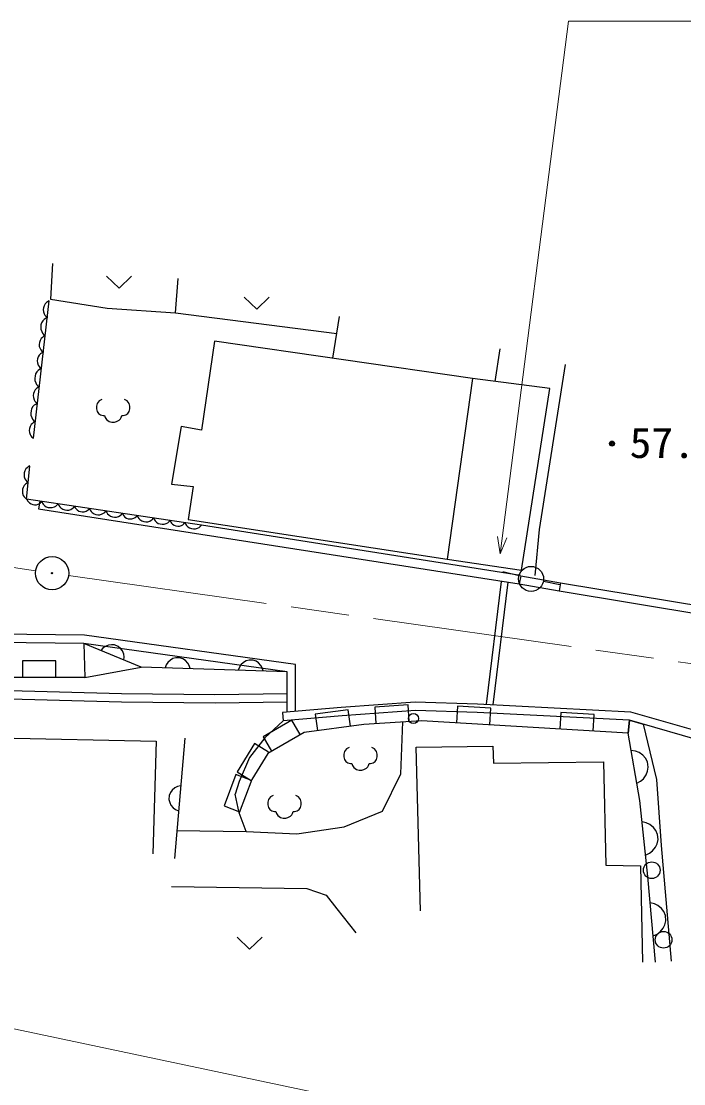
# Model space of a CAD drawing. Units: millimetres, scale not verified. Extents: x 40000 to 680000, y 20000 to 380000.
# Drawn here: x 170040 to 209854, y 247238 to 311075 of the extents above; entities that cross this region are included whole.
import ezdxf
from ezdxf.enums import TextEntityAlignment as Align

# ---------------------------------------------------------------- set-up
doc = ezdxf.new("R2010")
doc.units = ezdxf.units.MM
doc.header["$LTSCALE"] = 1000
doc.linetypes.add('CHAIN', pattern=[18.5, 12, -1.5, 3.5, -1.5])
for name, color, linetype, lineweight in [('M-BGD', 7, 'Continuous', 25), ('M-BMK', 2, 'CHAIN', 13), ('M-BMK-SRVR', 3, 'Continuous', 25), ('M-STR-HTXT', 7, 'Continuous', 13)]:
    doc.layers.add(name, color=color, linetype=linetype, lineweight=lineweight)
doc.styles.add('ＭＳ ゴシック', font='')
doc.styles.get('ＭＳ ゴシック').set_extended_font_data('MS Gothic')

msp = doc.modelspace()

# ---------------------------------------------------------------- linework, layer by layer
at = {"layer": 'M-BGD'}
for p, q in [((171915, 296514), (171807, 294384)), ((175173, 295754), (175923, 295034)), ((175923, 295034), (176673, 295754)), ((179316, 293553), (179461, 295611)), ((171807, 294384), (175201, 293842)), ((183440, 294491), (184190, 293771)), ((184190, 293771), (184940, 294491)), ((170770, 286024), (171724, 294271)), ((171376, 293866), (171362, 293747)), ((171362, 293747), (171368, 293626)), ((171409, 293983), (171376, 293866)), ((171483, 294096), (171409, 293983)), ((171551, 294168), (171483, 294096)), ((171618, 294221), (171551, 294168)), ((171724, 294269), (171618, 294221)), ((175201, 293842), (179316, 293553)), ((171343, 293085), (171263, 292961)), ((171419, 293165), (171343, 293085)), ((171368, 293626), (171414, 293499)), ((171414, 293499), (171464, 293413)), ((171492, 293223), (171419, 293165)), ((171464, 293413), (171517, 293347)), ((171609, 293276), (171492, 293223)), ((171517, 293347), (171609, 293276)), ((179316, 293553), (189006, 292305)), ((188768, 290830), (189172, 293337)), ((171226, 292833), (171211, 292702)), ((171211, 292702), (171217, 292568)), ((171217, 292568), (171268, 292429)), ((171263, 292961), (171226, 292833)), ((171268, 292429), (171323, 292334)), ((171134, 291780), (171120, 291661)), ((171168, 291897), (171134, 291780)), ((171241, 292009), (171168, 291897)), ((171310, 292082), (171241, 292009)), ((171376, 292135), (171310, 292082)), ((171323, 292334), (171381, 292261)), ((171483, 292183), (171376, 292135)), ((171381, 292261), (171483, 292183)), ((181663, 291856), (180869, 286513)), ((197151, 289618), (181663, 291856)), ((171120, 291661), (171126, 291540)), ((171126, 291540), (171172, 291413)), ((171172, 291413), (171223, 291327)), ((171262, 291141), (171195, 291089)), ((171223, 291327), (171275, 291261)), ((171368, 291189), (171262, 291141)), ((171275, 291261), (171368, 291189)), ((198528, 289437), (198812, 291387)), ((171019, 290787), (171005, 290668)), ((171005, 290668), (171011, 290546)), ((171011, 290546), (171057, 290420)), ((171053, 290904), (171019, 290787)), ((171126, 291016), (171053, 290904)), ((171195, 291089), (171126, 291016)), ((170906, 289882), (170869, 289753)), ((170987, 290005), (170906, 289882)), ((171063, 290085), (170987, 290005)), ((171057, 290420), (171108, 290334)), ((171136, 290143), (171063, 290085)), ((171108, 290334), (171160, 290267)), ((171253, 290196), (171136, 290143)), ((171160, 290267), (171253, 290196)), ((202734, 290452), (201173, 280535)), ((170869, 289753), (170854, 289622)), ((170854, 289622), (170861, 289488)), ((170861, 289488), (170911, 289350)), ((170911, 289350), (170967, 289255)), ((170967, 289255), (171025, 289182)), ((171025, 289182), (171126, 289103)), ((197151, 289618), (195635, 278751)), ((201808, 289004), (197151, 289618)), ((170778, 288701), (170764, 288582)), ((170764, 288582), (170770, 288460)), ((170811, 288818), (170778, 288701)), ((170885, 288930), (170811, 288818)), ((170954, 289003), (170885, 288930)), ((171020, 289055), (170954, 289003)), ((171126, 289103), (171020, 289055)), ((200112, 278101), (201808, 289004)), ((170746, 287919), (170665, 287796)), ((170821, 287999), (170746, 287919)), ((170770, 288460), (170816, 288334)), ((170816, 288334), (170866, 288248)), ((170894, 288057), (170821, 287999)), ((170866, 288248), (170919, 288181)), ((171011, 288110), (170894, 288057)), ((170919, 288181), (171011, 288110)), ((174602, 288101), (174562, 287941)), ((174562, 287941), (174562, 287781)), ((174722, 288261), (174602, 288101)), ((174882, 288341), (174722, 288261)), ((176402, 288261), (176242, 288341)), ((176522, 288101), (176402, 288261)), ((176562, 287941), (176522, 288101)), ((176562, 287781), (176562, 287941)), ((170628, 287667), (170613, 287536)), ((170613, 287536), (170619, 287402)), ((170619, 287402), (170670, 287264)), ((170665, 287796), (170628, 287667)), ((174562, 287781), (174602, 287621)), ((174602, 287621), (174682, 287501)), ((174682, 287501), (174802, 287421)), ((174802, 287421), (174962, 287381)), ((174962, 287381), (175042, 287381)), ((175042, 287381), (175082, 287261)), ((176042, 287261), (176082, 287381)), ((176082, 287381), (176162, 287381)), ((176162, 287381), (176322, 287421)), ((176322, 287421), (176442, 287501)), ((176442, 287501), (176522, 287621)), ((176522, 287621), (176562, 287781)), ((170570, 286732), (170536, 286615)), ((170643, 286844), (170570, 286732)), ((170712, 286916), (170643, 286844)), ((170670, 287264), (170725, 287169)), ((170779, 286969), (170712, 286916)), ((170725, 287169), (170783, 287096)), ((170885, 287017), (170779, 286969)), ((170783, 287096), (170885, 287017)), ((175082, 287261), (175162, 287141)), ((175162, 287141), (175322, 287021)), ((175322, 287021), (175482, 286981)), ((175482, 286981), (175642, 286981)), ((175642, 286981), (175762, 287021)), ((175762, 287021), (175922, 287101)), ((175922, 287101), (176002, 287181)), ((176002, 287181), (176042, 287261)), ((179641, 286730), (179064, 283264)), ((180869, 286513), (179641, 286730)), ((170536, 286615), (170522, 286495)), ((170522, 286495), (170529, 286374)), ((170529, 286374), (170574, 286248)), ((170574, 286248), (170625, 286162)), ((170625, 286162), (170677, 286095)), ((170677, 286095), (170770, 286024)), ((170326, 284178), (170254, 284065)), ((170394, 284252), (170326, 284178)), ((170362, 282365), (170564, 284342)), ((170459, 284305), (170394, 284252)), ((170565, 284355), (170459, 284305)), ((170222, 283948), (170210, 283828)), ((170210, 283828), (170217, 283707)), ((170217, 283707), (170265, 283582)), ((170254, 284065), (170222, 283948)), ((170265, 283582), (170316, 283496)), ((170316, 283496), (170370, 283430)), ((170120, 282953), (170108, 282834)), ((170108, 282834), (170116, 282712)), ((170152, 283070), (170120, 282953)), ((170224, 283184), (170152, 283070)), ((170292, 283257), (170224, 283184)), ((170358, 283311), (170292, 283257)), ((170463, 283360), (170358, 283311)), ((170370, 283430), (170463, 283360)), ((179064, 283264), (180363, 283119)), ((180363, 283119), (180069, 281135)), ((170116, 282712), (170163, 282587)), ((170163, 282587), (170215, 282501)), ((170215, 282501), (170269, 282435)), ((170269, 282435), (170362, 282365)), ((180866, 280807), (170362, 282365)), ((170381, 282363), (170421, 282266)), ((170421, 282266), (170467, 282204)), ((170467, 282204), (170530, 282140)), ((171157, 282247), (171085, 281784)), ((171205, 282149), (171271, 282230)), ((171271, 282230), (171316, 282123)), ((170530, 282140), (170629, 282071)), ((170629, 282071), (170733, 282037)), ((170733, 282037), (170840, 282021)), ((170840, 282021), (170950, 282023)), ((170950, 282023), (171064, 282061)), ((171064, 282061), (171143, 282104)), ((171085, 281784), (199967, 277271)), ((171143, 282104), (171205, 282149)), ((171316, 282123), (171367, 282055)), ((171367, 282055), (171437, 281984)), ((171437, 281984), (171547, 281907)), ((171547, 281907), (171663, 281869)), ((171663, 281869), (171781, 281852)), ((171781, 281852), (171903, 281854)), ((171903, 281854), (172030, 281895)), ((172030, 281895), (172118, 281943)), ((172118, 281943), (172187, 281994)), ((172187, 281994), (172261, 282084)), ((172261, 282084), (172305, 281976)), ((172305, 281976), (172356, 281908)), ((172356, 281908), (172426, 281837)), ((172426, 281837), (172536, 281760)), ((172536, 281760), (172652, 281722)), ((172652, 281722), (172771, 281705)), ((172771, 281705), (172892, 281707)), ((172892, 281707), (173020, 281749)), ((173020, 281749), (173108, 281796)), ((173108, 281796), (173176, 281847)), ((173176, 281847), (173250, 281937)), ((173250, 281937), (173290, 281840)), ((173290, 281840), (173335, 281779)), ((173335, 281779), (173399, 281715)), ((173399, 281715), (173498, 281646)), ((173498, 281646), (173602, 281612)), ((173602, 281612), (173709, 281596)), ((173709, 281596), (173818, 281598)), ((173818, 281598), (173933, 281636)), ((173933, 281636), (174012, 281678)), ((174012, 281678), (174073, 281724)), ((174073, 281724), (174140, 281805)), ((174140, 281805), (174185, 281697)), ((174185, 281697), (174235, 281629)), ((174235, 281629), (174306, 281558)), ((174306, 281558), (174415, 281481)), ((174987, 281518), (175055, 281568)), ((175055, 281568), (175129, 281658)), ((175129, 281658), (175174, 281551)), ((175174, 281551), (175224, 281482)), ((174415, 281481), (174531, 281444)), ((174531, 281444), (174650, 281426)), ((174650, 281426), (174772, 281428)), ((174772, 281428), (174899, 281470)), ((174899, 281470), (174987, 281518)), ((175224, 281482), (175295, 281411)), ((175295, 281411), (175405, 281334)), ((175405, 281334), (175520, 281297)), ((175520, 281297), (175639, 281279)), ((175639, 281279), (175761, 281282)), ((175761, 281282), (175888, 281323)), ((175888, 281323), (175976, 281371)), ((175976, 281371), (176044, 281422)), ((176044, 281422), (176118, 281512)), ((176118, 281512), (176159, 281415)), ((176159, 281415), (176204, 281353)), ((176204, 281353), (176267, 281289)), ((176267, 281289), (176366, 281220)), ((176366, 281220), (176470, 281186)), ((176470, 281186), (176577, 281171)), ((176577, 281171), (176687, 281173)), ((176687, 281173), (176802, 281210)), ((176802, 281210), (176881, 281253)), ((176881, 281253), (176942, 281298)), ((176942, 281298), (177009, 281380)), ((177009, 281380), (177053, 281272)), ((177053, 281272), (177104, 281204)), ((177104, 281204), (177174, 281133)), ((177174, 281133), (177284, 281056)), ((177284, 281056), (177400, 281018)), ((177400, 281018), (177519, 281001)), ((177519, 281001), (177640, 281003)), ((177640, 281003), (177768, 281045)), ((177768, 281045), (177856, 281092)), ((177856, 281092), (177924, 281143)), ((177924, 281143), (177998, 281233)), ((177998, 281233), (178042, 281125)), ((178042, 281125), (178093, 281057)), ((178093, 281057), (178163, 280986)), ((178163, 280986), (178273, 280909)), ((178273, 280909), (178389, 280872)), ((178629, 280856), (178757, 280898)), ((178757, 280898), (178845, 280946)), ((178845, 280946), (178913, 280996)), ((178913, 280996), (178987, 281086)), ((178987, 281086), (179027, 280989)), ((179027, 280989), (179073, 280928)), ((179073, 280928), (179136, 280864)), ((179811, 280873), (179877, 280954)), ((179877, 280954), (179922, 280846)), ((180069, 281135), (195635, 278751)), ((178389, 280872), (178508, 280854)), ((178508, 280854), (178629, 280856)), ((179136, 280864), (179235, 280795)), ((179235, 280795), (179339, 280761)), ((179339, 280761), (179446, 280745)), ((179446, 280745), (179555, 280747)), ((179555, 280747), (179670, 280785)), ((179670, 280785), (179749, 280828)), ((179749, 280828), (179811, 280873)), ((179922, 280846), (179972, 280778)), ((179972, 280778), (180043, 280707)), ((180043, 280707), (180153, 280630)), ((180153, 280630), (180268, 280593)), ((180268, 280593), (180387, 280575)), ((180387, 280575), (180509, 280577)), ((180509, 280577), (180636, 280619)), ((180636, 280619), (180724, 280667)), ((180724, 280667), (180792, 280717)), ((180792, 280717), (180866, 280807)), ((200044, 277765), (180866, 280807)), ((201173, 280535), (200898, 277780)), ((195635, 278751), (200112, 278101)), ((199954, 277753), (198984, 277995)), ((200055, 277763), (199967, 277271)), ((200055, 277763), (202454, 277337)), ((198007, 270047), (198911, 277422)), ((198404, 269998), (199308, 277374)), ((199967, 277271), (202367, 276845)), ((201418, 277428), (202400, 277237)), ((202449, 277338), (202367, 276845)), ((202449, 277338), (222233, 274053)), ((202367, 276845), (222151, 273560)), ((173801, 273681), (154139, 273958)), ((173839, 274180), (154182, 274457)), ((186528, 272427), (173839, 274180)), ((177239, 272273), (173801, 273681)), ((173801, 273681), (173871, 271638)), ((186028, 271991), (173801, 273681)), ((174950, 273405), (174826, 273261)), ((175090, 273510), (174950, 273405)), ((175285, 273592), (175090, 273510)), ((175458, 273618), (175285, 273592)), ((175648, 273605), (175458, 273618)), ((175870, 273514), (175648, 273605)), ((176014, 273391), (175870, 273514)), ((176118, 273250), (176014, 273391)), ((176200, 273055), (176118, 273250)), ((172113, 272638), (170113, 272638)), ((170113, 272638), (170113, 271638)), ((172113, 271638), (172113, 272638)), ((176227, 272882), (176200, 273055)), ((176214, 272693), (176227, 272882)), ((179002, 272697), (178847, 272552)), ((179155, 272782), (179002, 272697)), ((179337, 272836), (179155, 272782)), ((179577, 272828), (179337, 272836)), ((179755, 272763), (179577, 272828)), ((179902, 272668), (179755, 272763)), ((180047, 272513), (179902, 272668)), ((183550, 272641), (183397, 272556)), ((183731, 272695), (183550, 272641)), ((183971, 272687), (183731, 272695)), ((184149, 272622), (183971, 272687)), ((184296, 272527), (184149, 272622)), ((173871, 271638), (177239, 272273)), ((186028, 271991), (177239, 272273)), ((178753, 272405), (178687, 272227)), ((178847, 272552), (178753, 272405)), ((180132, 272360), (180047, 272513)), ((180186, 272178), (180132, 272360)), ((183147, 272264), (183081, 272086)), ((183242, 272411), (183147, 272264)), ((183397, 272556), (183242, 272411)), ((184441, 272372), (184296, 272527)), ((184526, 272219), (184441, 272372)), ((184581, 272037), (184526, 272219)), ((186028, 269567), (186028, 271991)), ((186528, 269611), (186528, 272427)), ((173871, 271638), (162840, 271638)), ((168510, 270885), (176071, 270688)), ((176071, 270688), (181679, 270632)), ((181679, 270632), (186022, 270688)), ((168507, 270385), (176066, 270188)), ((176066, 270188), (181686, 270132)), ((181686, 270132), (186028, 270188)), ((193716, 270160), (189276, 269851)), ((197454, 270047), (193716, 270160)), ((206671, 269570), (197454, 270047)), ((189276, 269851), (185736, 269542)), ((185736, 269542), (185779, 269044)), ((189688, 269712), (187706, 269444)), ((187706, 269444), (187840, 268453)), ((193726, 269659), (189320, 269353)), ((189822, 268721), (189688, 269712)), ((193294, 269996), (191298, 269873)), ((191298, 269873), (191359, 268875)), ((193356, 268998), (193294, 269996)), ((197439, 269548), (193726, 269659)), ((196257, 269916), (196197, 268918)), ((198253, 269798), (196257, 269916)), ((206588, 269073), (197439, 269548)), ((198194, 268800), (198253, 269798)), ((202475, 269547), (202415, 268549)), ((204471, 269429), (202475, 269547)), ((204412, 268430), (204471, 269429)), ((212937, 267771), (206671, 269570)), ((186309, 269079), (184579, 268075)), ((185779, 269044), (184687, 268014)), ((189320, 269353), (185779, 269044)), ((186811, 268214), (186309, 269079)), ((190628, 268830), (187034, 268344)), ((194087, 269043), (190628, 268830)), ((192850, 265860), (192971, 268974)), ((206523, 268305), (194087, 269043)), ((206588, 269073), (206523, 268305)), ((206523, 268305), (206588, 269073)), ((212843, 267280), (206588, 269073)), ((206588, 269073), (207423, 268834)), ((207423, 268834), (208217, 265526)), ((187034, 268344), (184858, 267081)), ((207215, 264251), (206523, 268305)), ((168650, 268024), (178148, 267828)), ((178148, 267828), (177952, 261055)), ((179862, 267996), (179244, 260774)), ((184051, 267679), (183007, 265974)), ((184687, 268014), (183754, 266848)), ((184904, 267157), (184051, 267679)), ((184579, 268075), (185081, 267211)), ((193767, 267469), (198381, 267530)), ((198381, 267530), (198412, 266498)), ((183754, 266848), (183133, 265391)), ((184858, 267081), (183906, 265527)), ((189462, 267192), (189422, 267032)), ((189422, 267032), (189422, 266872)), ((189422, 266872), (189462, 266712)), ((189582, 267352), (189462, 267192)), ((189742, 267432), (189582, 267352)), ((191262, 267352), (191102, 267432)), ((191382, 267192), (191262, 267352)), ((191422, 267032), (191382, 267192)), ((191382, 266712), (191422, 266872)), ((191422, 266872), (191422, 267032)), ((194040, 257633), (193767, 267469)), ((206951, 267225), (206700, 267264)), ((207168, 267141), (206951, 267225)), ((207399, 266977), (207168, 267141)), ((207551, 266800), (207399, 266977)), ((189462, 266712), (189542, 266592)), ((189542, 266592), (189662, 266512)), ((189662, 266512), (189822, 266472)), ((189822, 266472), (189902, 266472)), ((189902, 266472), (189942, 266352)), ((189942, 266352), (190022, 266232)), ((190022, 266232), (190182, 266112)), ((190782, 266192), (190862, 266272)), ((190862, 266272), (190902, 266352)), ((190902, 266352), (190942, 266472)), ((190942, 266472), (191022, 266472)), ((191022, 266472), (191182, 266512)), ((191182, 266512), (191302, 266592)), ((191302, 266592), (191382, 266712)), ((198412, 266498), (205030, 266589)), ((205030, 266589), (205181, 260365)), ((207670, 266577), (207551, 266800)), ((207724, 266262), (207670, 266577)), ((207685, 266012), (207724, 266262)), ((182943, 265809), (182225, 263942)), ((183876, 265450), (182943, 265809)), ((183007, 265974), (183860, 265451)), ((190182, 266112), (190342, 266072)), ((190342, 266072), (190502, 266072)), ((190502, 266072), (190622, 266112)), ((190622, 266112), (190782, 266192)), ((191758, 263614), (192850, 265860)), ((207260, 265412), (207437, 265564)), ((207437, 265564), (207601, 265795)), ((207601, 265795), (207685, 266012)), ((179276, 265011), (179113, 264875)), ((179433, 265088), (179276, 265011)), ((179617, 265132), (179433, 265088)), ((183133, 265391), (182900, 264633)), ((183906, 265527), (183129, 263506)), ((207037, 265292), (207260, 265412)), ((208217, 265526), (208490, 261549)), ((178936, 264559), (178915, 264319)), ((178915, 264319), (178960, 264135)), ((179011, 264733), (178936, 264559)), ((179113, 264875), (179011, 264733)), ((183129, 263506), (182900, 264633)), ((184908, 264308), (184868, 264148)), ((185028, 264468), (184908, 264308)), ((185188, 264548), (185028, 264468)), ((186708, 264468), (186548, 264548)), ((186828, 264308), (186708, 264468)), ((186868, 264148), (186828, 264308)), ((178960, 264135), (179037, 263978)), ((179037, 263978), (179173, 263816)), ((179173, 263816), (179315, 263713)), ((179315, 263713), (179489, 263638)), ((182225, 263942), (183158, 263583)), ((184868, 264148), (184868, 263988)), ((184868, 263988), (184908, 263828)), ((184908, 263828), (184988, 263708)), ((184988, 263708), (185108, 263628)), ((186628, 263628), (186748, 263708)), ((186748, 263708), (186828, 263828)), ((186828, 263828), (186868, 263988)), ((186868, 263988), (186868, 264148)), ((207701, 259698), (207215, 264251)), ((183567, 262390), (183129, 263506)), ((185108, 263628), (185268, 263588)), ((185268, 263588), (185348, 263588)), ((185348, 263588), (185388, 263468)), ((185388, 263468), (185468, 263348)), ((185468, 263348), (185628, 263228)), ((185628, 263228), (185788, 263188)), ((185788, 263188), (185948, 263188)), ((185948, 263188), (186068, 263228)), ((186068, 263228), (186228, 263308)), ((186228, 263308), (186308, 263388)), ((186308, 263388), (186348, 263468)), ((186348, 263468), (186388, 263588)), ((186388, 263588), (186468, 263588)), ((186468, 263588), (186628, 263628)), ((189450, 262673), (191758, 263614)), ((179388, 262455), (183567, 262390)), ((183567, 262390), (186597, 262248)), ((186597, 262248), (189450, 262673)), ((207599, 262915), (207352, 262969)), ((207811, 262817), (207599, 262915)), ((208031, 262639), (207811, 262817)), ((208171, 262453), (208031, 262639)), ((208276, 262223), (208171, 262453)), ((208256, 261657), (208310, 261904)), ((208310, 261904), (208276, 262223)), ((207794, 261085), (207981, 261226)), ((207981, 261226), (208158, 261446)), ((208158, 261446), (208256, 261657)), ((208490, 261549), (209097, 254597)), ((207564, 260980), (207794, 261085)), ((205181, 260365), (207246, 260335)), ((207246, 260335), (207367, 254537)), ((208156, 254537), (207701, 259698)), ((179074, 259090), (187210, 258969)), ((187210, 258969), (188363, 258574)), ((188363, 258574), (189001, 257755)), ((208087, 258055), (207841, 258113)), ((208297, 257953), (208087, 258055)), ((208514, 257771), (208297, 257953)), ((189001, 257755), (190154, 256298)), ((208651, 257582), (208514, 257771)), ((208751, 257350), (208651, 257582)), ((208780, 257032), (208751, 257350)), ((208619, 256576), (208721, 256786)), ((208721, 256786), (208780, 257032)), ((183012, 256041), (183762, 255321)), ((183762, 255321), (184512, 256041)), ((208017, 256121), (208249, 256222)), ((208249, 256222), (208437, 256359)), ((208437, 256359), (208619, 256576))]:
    msp.add_line(p, q, dxfattribs=at)
for centre, radius in [((205540, 285698), 150), ((205540, 285698), 90), ((205540, 285698), 30), ((200682, 277571), 750), ((193609, 269184), 300), ((207930, 260069), 500), ((208645, 255887), 500)]:
    msp.add_circle(centre, radius, dxfattribs=at)
at = {"layer": 'M-BMK'}
for p, q in [((170907, 278061), (139588, 282706)), ((172887, 277774), (241117, 268126))]:
    msp.add_line(p, q, dxfattribs=at)
at = {"layer": 'M-BMK-SRVR'}
for radius in [1000, 40]:
    msp.add_circle((171896, 277914), radius, dxfattribs=at)
at = {"layer": 'M-STR-HTXT'}
for p, q in [((198812, 279082), (202928, 311075)), ((202928, 311075), (229612, 311075)), ((198812, 279082), (198661, 280109)), ((199217, 280038), (198812, 279082)), ((68187, 271864), (251671, 233260))]:
    msp.add_line(p, q, dxfattribs=at)

# ---------------------------------------------------------------- texts
at = {"layer": 'M-BGD', "style": 'ＭＳ ゴシック', "width": 1.05}
msp.add_text('57.2', height=1833, dxfattribs=at).set_placement((206601, 284286), align=Align.BOTTOM_LEFT)

doc.saveas('drawing.dxf')
